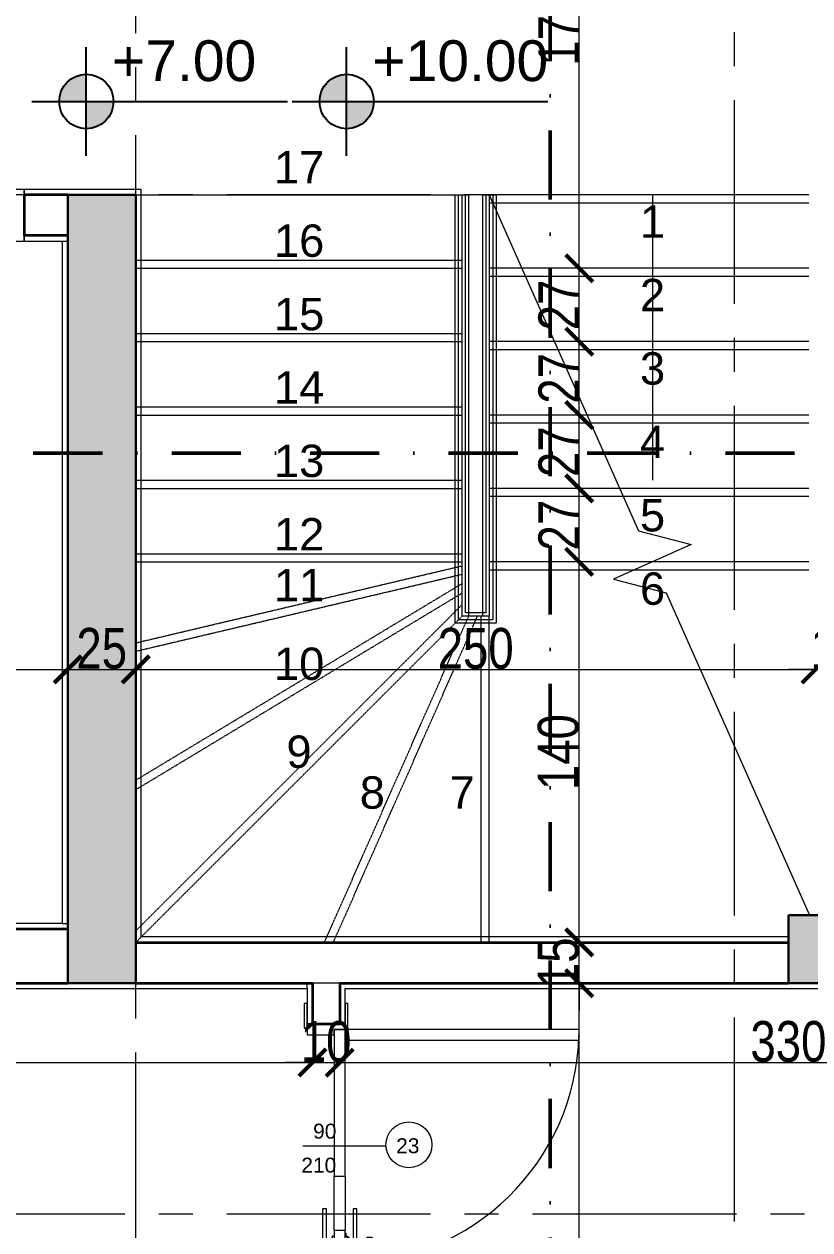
# Model space of a CAD drawing. Header units: millimetres. Extents: x 1373 to 40779, y 1939 to 6439.
# Drawn here: x 14574.4 to 14863.3, y 3835.8 to 4279.4 of the extents above; entities that cross this region are included whole.
import ezdxf

# ---------------------------------------------------------------- set-up
doc = ezdxf.new("R2010")
doc.units = ezdxf.units.MM
for name, pattern in [('DASHDOTX2', [50.8, 25.4, -12.7, 0, -12.7]), ('IMPORT-CENTER2', [112.5, 75, -12.5, 12.5, -12.5]), ('Verdeckt', [0.3, 0.2, -0.1])]:
    doc.linetypes.add(name, pattern=pattern)
for name, color, linetype, lineweight in [('A-DETL', 6, 'Continuous', 30), ('A-DETL-GENF', 92, 'Continuous', 18), ('A-DOOR', 31, 'Continuous', 18), ('A-DOOR-FRAM', 31, 'Continuous', 18), ('A-DOOR-IDEN', 31, 'Continuous', 18), ('A-FLOR-HRAL', 11, 'Continuous', 18), ('A-FLOR-HRAL-MBND', 5, 'Verdeckt', 9), ('A-WALL', 20, 'Continuous', 9), ('A-WALL-FNSH', 113, 'Continuous', 18), ('ESYA', 3, 'Continuous', 25), ('kest', 4, 'DASHDOTX2', 50), ('OLCUIC', 241, 'Continuous', 20), ('S-GRID', 252, 'IMPORT-CENTER2', 5), ('S-STRS', 31, 'Continuous', 18), ('S-STRS-ANNO', 31, 'Continuous', 18), ('S-STRS-MBND', 31, 'Verdeckt', 18)]:
    doc.layers.add(name, color=color, linetype=linetype, lineweight=lineweight)
doc.layers.add('Kot', color=7, linetype='Continuous')
doc.styles.add('50', font='arial.ttf', dxfattribs={"width": 0.8})
doc.styles.add('arial_1_18', font='arial.ttf', dxfattribs={"height": 0.2})
doc.styles.add('Arial_2', font='arial.ttf', dxfattribs={"height": 8})
doc.styles.add('Arial_4', font='arial.ttf', dxfattribs={"height": 5.5})
doc.dimstyles.new('NERGİS', dxfattribs={"dimtxt": 15, "dimasz": 10, "dimexe": 20, "dimexo": 150, "dimgap": 0, "dimtad": 1, "dimdec": 0, "dimzin": 1, "dimtxsty": '50', "dimblk": 'ARCHTICK', "dimcen": 0, "dimse1": 1, "dimse2": 1, "dimclrd": 56, "dimclrt": 56, "dimazin": 3, "dimtfac": 1, "dimtdec": 0, "dimtix": 1, "dimtmove": 2, "dimatfit": 2, "dimldrblk": 'DOTSMALL', "dimlwd": 0, "dimlwe": -1, "dimarcsym": 0})

# ---------------------------------------------------------------- blocks, each defined once
blk = doc.blocks.new('Sliding Door - 2 Panel _AUS_ - ASANSÖR-2002816-1_ NORMAL KAT')
at = {"layer": 'A-DOOR'}
for q in [(-22.29, 21.61), (-22.29, 13.12), (-13.03, 17.36)]:
    blk.add_line((-26.53, 17.36), q, dxfattribs=at)
at = {"layer": 'A-DOOR-FRAM'}
for p, q in [((-66.42, 9.5), (-70.42, 9.5)), ((-70.42, 9.5), (-70.42, -9.5)), ((-66.42, 0), (-66.42, 9.5)), ((87.58, 9.5), (83.58, 9.5)), ((83.58, 9.5), (83.58, 4)), ((87.58, -9.5), (87.58, 9.5)), ((5.83, 4), (83.58, 4)), ((5.83, 4), (5.83, 0)), ((83.58, 0), (5.83, 0)), ((83.58, 4), (83.58, 0)), ((-66.42, 0), (11.33, 0)), ((-66.42, 0), (-66.42, -4)), ((11.33, -4), (-66.42, -4)), ((-66.42, -9.5), (-66.42, -4)), ((11.33, 0), (11.33, -4)), ((83.58, 0), (83.58, -9.5)), ((-70.42, -9.5), (-66.42, -9.5)), ((83.58, -9.5), (87.58, -9.5))]:
    blk.add_line(p, q, dxfattribs=at)
blk = doc.blocks.new('_MB_KAPI_CAMLI_B - _m_kapı_90_camlı-2078664-1_ NORMAL KAT')
at = {"layer": 'A-DOOR'}
for p, q in [((-44, 93), (-48, 93)), ((-48, 93), (-48, 7)), ((-44, 7), (-44, 93)), ((28.5, 17), (28.5, 15)), ((28.5, 17), (30, 17)), ((28.5, 15), (30, 15)), ((29.5, 15), (29.5, 11.05)), ((30, 17), (31.5, 17)), ((30, 15), (31.5, 15)), ((30.5, 10), (30.5, 15)), ((31.5, 15), (31.5, 17)), ((29, 11.3), (18, 11.3)), ((18, 11.3), (18, 9.9)), ((18, 9.9), (29, 9.9)), ((29.3, 9.6), (29.3, 8.1)), ((30.7, 8.1), (30.7, 9.6)), ((-48, 7), (-44, 7)), ((6, 7), (-48, 7)), ((-48, 7), (-48, 3)), ((6, 3), (6, 7)), ((6, 7), (26, 7)), ((38, 7), (26, 7)), ((26, 7), (26, 3)), ((27, 7.3), (27, 7)), ((27, 7.3), (28.04, 7.3)), ((28, 7.8), (28, 7)), ((28.09, 7.8), (28, 7.8)), ((28.67, 7.8), (28, 7.8)), ((28.67, 7.8), (31.33, 7.8)), ((28.78, 8.1), (28.78, 7.8)), ((28.94, 8.1), (28.78, 8.1)), ((31.22, 8.1), (28.78, 8.1)), ((31.22, 8.1), (31.06, 8.1)), ((31.22, 7.8), (31.22, 8.1)), ((32, 7.8), (31.33, 7.8)), ((32, 7.8), (31.91, 7.8)), ((31.96, 7.3), (33, 7.3)), ((32, 7), (32, 7.8)), ((33, 7), (33, 7.3)), ((40, 7), (38, 7)), ((38, 3), (38, 7)), ((-48, 3), (6, 3)), ((26, 3), (6, 3)), ((29, 0.1), (18, 0.1)), ((18, 0.1), (18, -1.3)), ((26, 3), (38, 3)), ((28, 3), (28, 2.2)), ((28, 2.2), (28.67, 2.2)), ((28, 2.2), (28.09, 2.2)), ((31.33, 2.2), (28.67, 2.2)), ((28.78, 2.2), (28.78, 1.9)), ((28.78, 1.9), (31.22, 1.9)), ((28.78, 1.9), (28.94, 1.9)), ((29.3, 1.9), (29.3, 0.4)), ((30.7, 0.4), (30.7, 1.9)), ((31.06, 1.9), (31.22, 1.9)), ((31.22, 1.9), (31.22, 2.2)), ((31.33, 2.2), (32, 2.2)), ((31.91, 2.2), (32, 2.2)), ((32, 2.2), (32, 3)), ((18, -1.3), (29, -1.3))]:
    blk.add_line(p, q, dxfattribs=at)
at = {"layer": 'A-DOOR', "flags": 128}
for points in [[(30.7, 9.6), (30.7, 9.67), (30.69, 9.74), (30.69, 9.8), (30.68, 9.87), (30.67, 9.94), (30.65, 10), (30.63, 10.07), (30.61, 10.13), (30.59, 10.2), (30.57, 10.26), (30.54, 10.32), (30.51, 10.39), (30.48, 10.44), (30.44, 10.5), (30.4, 10.56), (30.36, 10.62), (30.32, 10.67), (30.28, 10.72), (30.23, 10.77), (30.18, 10.82), (30.13, 10.87), (30.08, 10.91), (30.03, 10.95), (29.97, 10.99), (29.92, 11.03), (29.86, 11.07), (29.8, 11.1), (29.74, 11.13), (29.68, 11.16), (29.62, 11.18), (29.55, 11.21), (29.49, 11.23), (29.42, 11.25), (29.36, 11.26), (29.29, 11.28), (29.22, 11.29), (29.15, 11.29), (29.09, 11.3), (29.02, 11.3), (29, 11.3)], [(29, 9.9), (29.01, 9.9), (29.02, 9.9), (29.04, 9.9), (29.05, 9.9), (29.06, 9.89), (29.07, 9.89), (29.08, 9.89), (29.09, 9.88), (29.11, 9.88), (29.12, 9.88), (29.13, 9.87), (29.14, 9.87), (29.15, 9.86), (29.16, 9.85), (29.17, 9.85), (29.18, 9.84), (29.19, 9.83), (29.2, 9.83), (29.21, 9.82), (29.22, 9.81), (29.22, 9.8), (29.23, 9.79), (29.24, 9.78), (29.25, 9.77), (29.25, 9.76), (29.26, 9.75), (29.26, 9.74), (29.27, 9.73), (29.28, 9.72), (29.28, 9.71), (29.28, 9.7), (29.29, 9.69), (29.29, 9.67), (29.29, 9.66), (29.3, 9.65), (29.3, 9.64), (29.3, 9.63), (29.3, 9.62), (29.3, 9.6), (29.3, 9.6)], [(29.19, 8.83), (29.21, 8.84), (29.23, 8.85), (29.25, 8.86), (29.27, 8.87), (29.28, 8.88), (29.3, 8.89), (29.32, 8.91)], [(30.68, 8.91), (30.7, 8.9), (30.71, 8.88), (30.73, 8.87), (30.75, 8.86), (30.77, 8.85), (30.79, 8.84), (30.8, 8.83), (30.81, 8.83)], [(28.02, 7.3), (28.04, 7.38), (28.05, 7.46), (28.07, 7.53), (28.1, 7.61)], [(28.18, 7.83), (28.22, 7.91), (28.26, 7.98), (28.3, 8.05), (28.34, 8.11), (28.38, 8.18), (28.43, 8.24), (28.48, 8.3), (28.54, 8.36), (28.59, 8.42), (28.65, 8.48), (28.71, 8.53), (28.77, 8.58), (28.84, 8.63), (28.9, 8.67), (28.97, 8.72), (29.04, 8.75), (29.11, 8.79), (29.18, 8.83), (29.19, 8.83)], [(30.81, 8.83), (30.88, 8.8), (30.95, 8.76), (31.02, 8.72), (31.09, 8.68), (31.15, 8.63), (31.22, 8.59), (31.28, 8.54), (31.34, 8.48), (31.4, 8.43), (31.46, 8.37), (31.51, 8.31), (31.56, 8.25), (31.61, 8.19), (31.66, 8.12), (31.7, 8.06), (31.74, 7.99), (31.78, 7.92), (31.81, 7.84), (31.85, 7.77)], [(31.92, 7.55), (31.94, 7.47), (31.96, 7.39), (31.98, 7.31), (31.98, 7.3)], [(29, -1.3), (29.07, -1.3), (29.14, -1.29), (29.2, -1.29), (29.27, -1.28), (29.34, -1.27), (29.4, -1.25), (29.47, -1.23), (29.53, -1.21), (29.6, -1.19), (29.66, -1.17), (29.72, -1.14), (29.79, -1.11), (29.84, -1.08), (29.9, -1.04), (29.96, -1), (30.02, -0.96), (30.07, -0.92), (30.12, -0.88), (30.17, -0.83), (30.22, -0.78), (30.27, -0.73), (30.31, -0.68), (30.35, -0.63), (30.39, -0.57), (30.43, -0.52), (30.47, -0.46), (30.5, -0.4), (30.53, -0.34), (30.56, -0.28), (30.58, -0.22), (30.61, -0.15), (30.63, -0.09), (30.65, -0.02), (30.66, 0.04), (30.68, 0.11), (30.69, 0.18), (30.69, 0.25), (30.7, 0.31), (30.7, 0.38), (30.7, 0.4)], [(29.3, 0.4), (29.3, 0.39), (29.3, 0.38), (29.3, 0.36), (29.3, 0.35), (29.29, 0.34), (29.29, 0.33), (29.29, 0.32), (29.28, 0.31), (29.28, 0.29), (29.28, 0.28), (29.27, 0.27), (29.27, 0.26), (29.26, 0.25), (29.25, 0.24), (29.25, 0.23), (29.24, 0.22), (29.23, 0.21), (29.23, 0.2), (29.22, 0.19), (29.21, 0.18), (29.2, 0.18), (29.19, 0.17), (29.18, 0.16), (29.17, 0.15), (29.16, 0.15), (29.15, 0.14), (29.14, 0.14), (29.13, 0.13), (29.12, 0.12), (29.11, 0.12), (29.1, 0.12), (29.09, 0.11), (29.07, 0.11), (29.06, 0.11), (29.05, 0.1), (29.04, 0.1), (29.03, 0.1), (29.02, 0.1), (29, 0.1), (29, 0.1)]]:
    blk.add_lwpolyline(points, dxfattribs=at)
at = {"layer": 'A-DOOR'}
blk.add_circle((-48.06, 7.77), 0.42, dxfattribs=at)
blk.add_arc((-48, 7), 86.02, 0, 88.6357, dxfattribs=at)
at = {"layer": 'A-DOOR-FRAM'}
for p, q in [((-48.5, 8), (-57.5, 8)), ((-57.5, 8), (-57.5, 7)), ((-57.5, 7), (-48.5, 7)), ((-48, 7), (-50, 7)), ((-50, 7), (-50, -7)), ((-48.5, 7), (-48.5, 8)), ((-48, 3), (-48, 7)), ((40, 7), (38, 7)), ((38, 7), (38, 3)), ((47.5, 8), (38.5, 8)), ((38.5, 8), (38.5, 7)), ((38.5, 7), (47.5, 7)), ((40, -7), (40, 7)), ((47.5, 7), (47.5, 8)), ((-46, 3), (-48, 3)), ((-46, -7), (-46, 3)), ((38, 3), (36, 3)), ((36, 3), (36, -7)), ((-48.5, -7), (-57.5, -7)), ((-57.5, -7), (-57.5, -8)), ((-57.5, -8), (-48.5, -8)), ((-50, -7), (-46, -7)), ((-48.5, -8), (-48.5, -7)), ((36, -7), (40, -7)), ((47.5, -7), (38.5, -7)), ((38.5, -7), (38.5, -8)), ((38.5, -8), (47.5, -8)), ((47.5, -8), (47.5, -7))]:
    blk.add_line(p, q, dxfattribs=at)
blk = doc.blocks.new('Railing - Railing-2095414-1_ NORMAL KAT')
at = {"layer": 'A-FLOR-HRAL'}
for p, q in [((331.81, -239.96), (336.89, -239.96)), ((333.08, -239.96), (335.62, -239.96)), ((333.08, -239.96), (335.62, -239.96)), ((335.62, -239.96), (335.62, -242.82)), ((335.62, -239.96), (335.62, -242.82)), ((336.89, -239.96), (336.89, -245.67))]:
    blk.add_line(p, q, dxfattribs=at)
at = {"layer": 'A-FLOR-HRAL-MBND'}
for p, q in [((321.81, -239.96), (326.89, -239.96)), ((321.81, -397.5), (321.81, -239.96)), ((323.08, -239.96), (325.62, -239.96)), ((323.08, -396.23), (323.08, -239.96)), ((323.08, -239.96), (325.62, -239.96)), ((323.08, -396.23), (323.08, -239.96)), ((325.62, -393.69), (325.62, -239.96)), ((325.62, -393.69), (325.62, -239.96)), ((326.89, -394.96), (326.89, -239.96)), ((331.81, -239.96), (331.81, -394.96)), ((333.08, -239.96), (333.08, -393.69)), ((333.08, -239.96), (333.08, -393.69)), ((335.62, -242.82), (335.62, -396.23)), ((335.62, -242.82), (335.62, -396.23)), ((336.89, -245.67), (336.89, -397.5)), ((333.08, -393.69), (325.62, -393.69)), ((333.08, -393.69), (325.62, -393.69)), ((336.89, -397.5), (321.81, -397.5)), ((335.62, -396.23), (323.08, -396.23)), ((335.62, -396.23), (323.08, -396.23))]:
    blk.add_line(p, q, dxfattribs=at)
blk = doc.blocks.new('emrah_2mm - emrah_2mm-1801637-1_ NORMAL KAT')
at = {"layer": 'A-DOOR-IDEN'}
blk.add_line((0.2205, 0), (-0.085, 0), dxfattribs=at)
blk.add_circle((0.3046, 0.0056), 0.0843, dxfattribs=at)
blk = doc.blocks.new('_ArchTick')
at = {"color": 0, "linetype": 'ByBlock', "const_width": 0.15}
blk.add_lwpolyline([(-0.5, -0.5), (0.5, 0.5)], dxfattribs=at)
blk = doc.blocks.new('*D17741')
at = {"layer": 'Defpoints', "color": 0, "transparency": 16777216}
for p in [(14758.52, 3926.56), (14778.52, 3926.56), (14758.52, 3238.81)]:
    blk.add_point(p, dxfattribs=at)
at = {"layer": 'OLCUIC', "color": 56, "lineweight": 0, "transparency": 16777216}
blk.add_line((14778.52, 3238.81), (14778.52, 3926.56), dxfattribs=at)
at = {"layer": 'OLCUIC', "color": 56, "lineweight": 0, "transparency": 16777216, "xscale": 10, "yscale": 10, "zscale": 10}
for p, rotation in [((14778.52, 3926.56), 90), ((14778.52, 3238.81), 270)]:
    blk.add_blockref('_ArchTick', p, dxfattribs=dict(at, rotation=rotation))
at = {"layer": 'OLCUIC', "color": 56, "transparency": 16777216, "insert": (14770.86, 3582.68), "char_height": 15, "width": 0.7968, "attachment_point": 5, "rotation": 90, "style": '50'}
blk.add_mtext('688', dxfattribs=at)
blk = doc.blocks.new('_DotSmall')
at = {"layer": 'ESYA', "color": 0, "const_width": 0.5}
blk.add_lwpolyline([(-0.0625, 0, 1), (0.0625, 0, 1)], format="xyb", close=True, dxfattribs=at)
blk = doc.blocks.new('*D17742')
at = {"layer": 'Defpoints', "color": 0, "transparency": 16777216}
for p in [(14758.52, 3941.56), (14778.52, 3941.56), (14758.52, 3926.56)]:
    blk.add_point(p, dxfattribs=at)
at = {"layer": 'OLCUIC', "color": 56, "lineweight": 0, "transparency": 16777216}
for p, q in [((14778.52, 3941.56), (14778.52, 3951.56)), ((14778.52, 3926.56), (14778.52, 3941.56)), ((14778.52, 3926.56), (14778.52, 3916.56))]:
    blk.add_line(p, q, dxfattribs=at)
at = {"layer": 'OLCUIC', "color": 56, "lineweight": 0, "transparency": 16777216, "xscale": 10, "yscale": 10, "zscale": 10}
for p, rotation in [((14778.52, 3941.56), 270), ((14778.52, 3926.56), 90)]:
    blk.add_blockref('_ArchTick', p, dxfattribs=dict(at, rotation=rotation))
at = {"layer": 'OLCUIC', "color": 56, "transparency": 16777216, "insert": (14770.86, 3934.06), "char_height": 15, "width": 1.1952, "attachment_point": 5, "rotation": 90, "style": '50'}
blk.add_mtext('15', dxfattribs=at)
blk = doc.blocks.new('*D17743')
at = {"layer": 'Defpoints', "color": 0, "transparency": 16777216}
for p in [(14758.52, 4081.56), (14778.52, 4081.56), (14758.52, 3941.56)]:
    blk.add_point(p, dxfattribs=at)
at = {"layer": 'OLCUIC', "color": 56, "lineweight": 0, "transparency": 16777216}
blk.add_line((14778.52, 3941.56), (14778.52, 4081.56), dxfattribs=at)
at = {"layer": 'OLCUIC', "color": 56, "lineweight": 0, "transparency": 16777216, "xscale": 10, "yscale": 10, "zscale": 10}
for p, rotation in [((14778.52, 4081.56), 90), ((14778.52, 3941.56), 270)]:
    blk.add_blockref('_ArchTick', p, dxfattribs=dict(at, rotation=rotation))
at = {"layer": 'OLCUIC', "color": 56, "transparency": 16777216, "insert": (14770.86, 4011.56), "char_height": 15, "width": 1.1952, "attachment_point": 5, "rotation": 90, "style": '50'}
blk.add_mtext('140', dxfattribs=at)
blk = doc.blocks.new('*D17744')
at = {"layer": 'Defpoints', "color": 0, "transparency": 16777216}
for p in [(14758.52, 4108.56), (14778.52, 4108.56), (14758.52, 4081.56)]:
    blk.add_point(p, dxfattribs=at)
at = {"layer": 'OLCUIC', "color": 56, "lineweight": 0, "transparency": 16777216}
blk.add_line((14778.52, 4081.56), (14778.52, 4108.56), dxfattribs=at)
at = {"layer": 'OLCUIC', "color": 56, "lineweight": 0, "transparency": 16777216, "xscale": 10, "yscale": 10, "zscale": 10}
for p, rotation in [((14778.52, 4108.56), 90), ((14778.52, 4081.56), 270)]:
    blk.add_blockref('_ArchTick', p, dxfattribs=dict(at, rotation=rotation))
at = {"layer": 'OLCUIC', "color": 56, "transparency": 16777216, "insert": (14770.99, 4095.06), "char_height": 15, "width": 1.1952, "attachment_point": 5, "rotation": 90, "style": '50'}
blk.add_mtext('27', dxfattribs=at)
blk = doc.blocks.new('*D17745')
at = {"layer": 'Defpoints', "color": 0, "transparency": 16777216}
for p in [(14758.52, 4135.56), (14778.52, 4135.56), (14758.52, 4108.56)]:
    blk.add_point(p, dxfattribs=at)
at = {"layer": 'OLCUIC', "color": 56, "lineweight": 0, "transparency": 16777216}
blk.add_line((14778.52, 4108.56), (14778.52, 4135.56), dxfattribs=at)
at = {"layer": 'OLCUIC', "color": 56, "lineweight": 0, "transparency": 16777216, "xscale": 10, "yscale": 10, "zscale": 10}
for p, rotation in [((14778.52, 4135.56), 90), ((14778.52, 4108.56), 270)]:
    blk.add_blockref('_ArchTick', p, dxfattribs=dict(at, rotation=rotation))
at = {"layer": 'OLCUIC', "color": 56, "transparency": 16777216, "insert": (14770.99, 4122.06), "char_height": 15, "width": 1.1952, "attachment_point": 5, "rotation": 90, "style": '50'}
blk.add_mtext('27', dxfattribs=at)
blk = doc.blocks.new('*D17746')
at = {"layer": 'Defpoints', "color": 0, "transparency": 16777216}
for p in [(14758.52, 4162.56), (14778.52, 4162.56), (14758.52, 4135.56)]:
    blk.add_point(p, dxfattribs=at)
at = {"layer": 'OLCUIC', "color": 56, "lineweight": 0, "transparency": 16777216}
blk.add_line((14778.52, 4135.56), (14778.52, 4162.56), dxfattribs=at)
at = {"layer": 'OLCUIC', "color": 56, "lineweight": 0, "transparency": 16777216, "xscale": 10, "yscale": 10, "zscale": 10}
for p, rotation in [((14778.52, 4162.56), 90), ((14778.52, 4135.56), 270)]:
    blk.add_blockref('_ArchTick', p, dxfattribs=dict(at, rotation=rotation))
at = {"layer": 'OLCUIC', "color": 56, "transparency": 16777216, "insert": (14770.99, 4149.06), "char_height": 15, "width": 1.1952, "attachment_point": 5, "rotation": 90, "style": '50'}
blk.add_mtext('27', dxfattribs=at)
blk = doc.blocks.new('*D17747')
at = {"layer": 'Defpoints', "color": 0, "transparency": 16777216}
for p in [(14758.52, 4189.56), (14778.52, 4189.56), (14758.52, 4162.56)]:
    blk.add_point(p, dxfattribs=at)
at = {"layer": 'OLCUIC', "color": 56, "lineweight": 0, "transparency": 16777216}
blk.add_line((14778.52, 4162.56), (14778.52, 4189.56), dxfattribs=at)
at = {"layer": 'OLCUIC', "color": 56, "lineweight": 0, "transparency": 16777216, "xscale": 10, "yscale": 10, "zscale": 10}
for p, rotation in [((14778.52, 4189.56), 90), ((14778.52, 4162.56), 270)]:
    blk.add_blockref('_ArchTick', p, dxfattribs=dict(at, rotation=rotation))
at = {"layer": 'OLCUIC', "color": 56, "transparency": 16777216, "insert": (14770.99, 4176.06), "char_height": 15, "width": 1.1952, "attachment_point": 5, "rotation": 90, "style": '50'}
blk.add_mtext('27', dxfattribs=at)
blk = doc.blocks.new('*D17748')
at = {"layer": 'Defpoints', "color": 0, "transparency": 16777216}
for p in [(14758.52, 4366.56), (14778.52, 4366.56), (14758.52, 4189.56)]:
    blk.add_point(p, dxfattribs=at)
at = {"layer": 'OLCUIC', "color": 56, "lineweight": 0, "transparency": 16777216}
blk.add_line((14778.52, 4189.56), (14778.52, 4366.56), dxfattribs=at)
at = {"layer": 'OLCUIC', "color": 56, "lineweight": 0, "transparency": 16777216, "xscale": 10, "yscale": 10, "zscale": 10}
for p, rotation in [((14778.52, 4366.56), 90), ((14778.52, 4189.56), 270)]:
    blk.add_blockref('_ArchTick', p, dxfattribs=dict(at, rotation=rotation))
at = {"layer": 'OLCUIC', "color": 56, "transparency": 16777216, "insert": (14770.99, 4278.06), "char_height": 15, "width": 1.1952, "attachment_point": 5, "rotation": 90, "style": '50'}
blk.add_mtext('177', dxfattribs=at)
blk = doc.blocks.new('*D17854')
at = {"layer": 'Defpoints', "color": 0, "transparency": 16777216}
for p in [(14400.42, 4061.98), (14590.42, 4061.98), (14590.42, 4041.98)]:
    blk.add_point(p, dxfattribs=at)
at = {"layer": 'OLCUIC', "color": 56, "lineweight": 0, "transparency": 16777216}
blk.add_line((14400.42, 4041.98), (14590.42, 4041.98), dxfattribs=at)
at = {"layer": 'OLCUIC', "color": 56, "lineweight": 0, "transparency": 16777216, "xscale": 10, "yscale": 10, "zscale": 10, "rotation": 180}
blk.add_blockref('_ArchTick', (14400.42, 4041.98), dxfattribs=at)
at = {"layer": 'OLCUIC', "color": 56, "lineweight": 0, "transparency": 16777216, "xscale": 10, "yscale": 10, "zscale": 10}
blk.add_blockref('_ArchTick', (14590.42, 4041.98), dxfattribs=at)
at = {"layer": 'OLCUIC', "color": 56, "transparency": 16777216, "insert": (14495.42, 4049.64), "char_height": 15, "width": 1.1952, "attachment_point": 5, "style": '50'}
blk.add_mtext('190', dxfattribs=at)
blk = doc.blocks.new('*D17855')
at = {"layer": 'Defpoints', "color": 0, "transparency": 16777216}
for p in [(14590.42, 4061.98), (14615.42, 4061.98), (14615.42, 4041.98)]:
    blk.add_point(p, dxfattribs=at)
at = {"layer": 'OLCUIC', "color": 56, "lineweight": 0, "transparency": 16777216}
blk.add_line((14590.42, 4041.98), (14615.42, 4041.98), dxfattribs=at)
at = {"layer": 'OLCUIC', "color": 56, "lineweight": 0, "transparency": 16777216, "xscale": 10, "yscale": 10, "zscale": 10, "rotation": 180}
blk.add_blockref('_ArchTick', (14590.42, 4041.98), dxfattribs=at)
at = {"layer": 'OLCUIC', "color": 56, "lineweight": 0, "transparency": 16777216, "xscale": 10, "yscale": 10, "zscale": 10}
blk.add_blockref('_ArchTick', (14615.42, 4041.98), dxfattribs=at)
at = {"layer": 'OLCUIC', "color": 56, "transparency": 16777216, "insert": (14602.92, 4049.64), "char_height": 15, "width": 0.7968, "attachment_point": 5, "style": '50'}
blk.add_mtext('25', dxfattribs=at)
blk = doc.blocks.new('*D17856')
at = {"layer": 'Defpoints', "color": 0, "transparency": 16777216}
for p in [(14615.42, 4061.98), (14865.42, 4061.98), (14865.42, 4041.98)]:
    blk.add_point(p, dxfattribs=at)
at = {"layer": 'OLCUIC', "color": 56, "lineweight": 0, "transparency": 16777216}
blk.add_line((14615.42, 4041.98), (14865.42, 4041.98), dxfattribs=at)
at = {"layer": 'OLCUIC', "color": 56, "lineweight": 0, "transparency": 16777216, "xscale": 10, "yscale": 10, "zscale": 10, "rotation": 180}
blk.add_blockref('_ArchTick', (14615.42, 4041.98), dxfattribs=at)
at = {"layer": 'OLCUIC', "color": 56, "lineweight": 0, "transparency": 16777216, "xscale": 10, "yscale": 10, "zscale": 10}
blk.add_blockref('_ArchTick', (14865.42, 4041.98), dxfattribs=at)
at = {"layer": 'OLCUIC', "color": 56, "transparency": 16777216, "insert": (14740.42, 4049.64), "char_height": 15, "width": 1.1952, "attachment_point": 5, "style": '50'}
blk.add_mtext('250', dxfattribs=at)
blk = doc.blocks.new('*D17857')
at = {"layer": 'Defpoints', "color": 0, "transparency": 16777216}
for p in [(14865.42, 4061.98), (14880.42, 4061.98), (14880.42, 4041.98)]:
    blk.add_point(p, dxfattribs=at)
at = {"layer": 'OLCUIC', "color": 56, "lineweight": 0, "transparency": 16777216}
for p, q in [((14865.42, 4041.98), (14855.42, 4041.98)), ((14865.42, 4041.98), (14880.42, 4041.98)), ((14880.42, 4041.98), (14890.42, 4041.98))]:
    blk.add_line(p, q, dxfattribs=at)
at = {"layer": 'OLCUIC', "color": 56, "lineweight": 0, "transparency": 16777216, "xscale": 10, "yscale": 10, "zscale": 10}
blk.add_blockref('_ArchTick', (14865.42, 4041.98), dxfattribs=at)
at = {"layer": 'OLCUIC', "color": 56, "lineweight": 0, "transparency": 16777216, "xscale": 10, "yscale": 10, "zscale": 10, "rotation": 180}
blk.add_blockref('_ArchTick', (14880.42, 4041.98), dxfattribs=at)
at = {"layer": 'OLCUIC', "color": 56, "transparency": 16777216, "insert": (14872.92, 4049.64), "char_height": 15, "width": 0.7968, "attachment_point": 5, "style": '50'}
blk.add_mtext('15', dxfattribs=at)
blk = doc.blocks.new('*D18059')
at = {"layer": 'Defpoints', "color": 0, "transparency": 16777216}
for p in [(14680.42, 3911.56), (14095.42, 3897.37), (14680.42, 3897.37)]:
    blk.add_point(p, dxfattribs=at)
at = {"layer": 'OLCUIC', "color": 56, "lineweight": 0, "transparency": 16777216}
blk.add_line((14095.42, 3897.37), (14680.42, 3897.37), dxfattribs=at)
at = {"layer": 'OLCUIC', "color": 56, "lineweight": 0, "transparency": 16777216, "xscale": 10, "yscale": 10, "zscale": 10, "rotation": 180}
blk.add_blockref('_ArchTick', (14095.42, 3897.37), dxfattribs=at)
at = {"layer": 'OLCUIC', "color": 56, "lineweight": 0, "transparency": 16777216, "xscale": 10, "yscale": 10, "zscale": 10}
blk.add_blockref('_ArchTick', (14680.42, 3897.37), dxfattribs=at)
at = {"layer": 'OLCUIC', "color": 56, "transparency": 16777216, "insert": (14387.92, 3905.03), "char_height": 15, "attachment_point": 5, "style": '50'}
blk.add_mtext('585', dxfattribs=at)
blk = doc.blocks.new('*D18060')
at = {"layer": 'Defpoints', "color": 0, "transparency": 16777216}
for p in [(14680.42, 3911.56), (14690.42, 3911.56), (14690.42, 3897.37)]:
    blk.add_point(p, dxfattribs=at)
at = {"layer": 'OLCUIC', "color": 56, "lineweight": 0, "transparency": 16777216}
for p, q in [((14680.42, 3897.37), (14670.42, 3897.37)), ((14680.42, 3897.37), (14690.42, 3897.37)), ((14690.42, 3897.37), (14700.42, 3897.37))]:
    blk.add_line(p, q, dxfattribs=at)
at = {"layer": 'OLCUIC', "color": 56, "lineweight": 0, "transparency": 16777216, "xscale": 10, "yscale": 10, "zscale": 10}
blk.add_blockref('_ArchTick', (14680.42, 3897.37), dxfattribs=at)
at = {"layer": 'OLCUIC', "color": 56, "lineweight": 0, "transparency": 16777216, "xscale": 10, "yscale": 10, "zscale": 10, "rotation": 180}
blk.add_blockref('_ArchTick', (14690.42, 3897.37), dxfattribs=at)
at = {"layer": 'OLCUIC', "color": 56, "transparency": 16777216, "insert": (14685.42, 3905.03), "char_height": 15, "attachment_point": 5, "style": '50'}
blk.add_mtext('10', dxfattribs=at)
blk = doc.blocks.new('*D18061')
at = {"layer": 'Defpoints', "color": 0, "transparency": 16777216}
for p in [(14690.42, 3911.56), (15020.42, 3897.37), (15020.42, 3897.37)]:
    blk.add_point(p, dxfattribs=at)
at = {"layer": 'OLCUIC', "color": 56, "lineweight": 0, "transparency": 16777216}
blk.add_line((14690.42, 3897.37), (15020.42, 3897.37), dxfattribs=at)
at = {"layer": 'OLCUIC', "color": 56, "lineweight": 0, "transparency": 16777216, "xscale": 10, "yscale": 10, "zscale": 10, "rotation": 180}
blk.add_blockref('_ArchTick', (14690.42, 3897.37), dxfattribs=at)
at = {"layer": 'OLCUIC', "color": 56, "lineweight": 0, "transparency": 16777216, "xscale": 10, "yscale": 10, "zscale": 10}
blk.add_blockref('_ArchTick', (15020.42, 3897.37), dxfattribs=at)
at = {"layer": 'OLCUIC', "color": 56, "transparency": 16777216, "insert": (14855.42, 3905.04), "char_height": 15, "attachment_point": 5, "style": '50'}
blk.add_mtext('330', dxfattribs=at)
blk = doc.blocks.new('KESİT')
at = {"layer": 'kest'}
for p, q in [((14767.84, 2942.37), (14767.85, 5394.21)), ((12999.87, 4121.54), (15977.83, 4121.54))]:
    blk.add_line(p, q, dxfattribs=at)
blk = doc.blocks.new('A$C4284477e')
at = {"layer": 'kest', "linetype": 'ByBlock', "transparency": 33554687}
h = blk.add_hatch(color=8, dxfattribs=at)
h.dxf.hatch_style = 1
h.paths.add_polyline_path([(20, 30, 0.414214), (10, 20), (20, 20)])
h.paths.add_polyline_path([(20, 20), (20, 10, 0.414214), (30, 20)])
at = {"layer": 'Kot', "color": 30, "linetype": 'Continuous', "lineweight": -3, "true_color": 0xf26722}
for points in [[(20, 0), (20, 40)], [(0, 20), (40, 20)], [(40, 20), (94.03, 20)]]:
    blk.add_lwpolyline(points, dxfattribs=at)
blk.add_circle((20, 20), 10, dxfattribs=at)

msp = doc.modelspace()

# ---------------------------------------------------------------- hatches: boundary and pattern name
at = {"layer": 'A-DETL-GENF'}
h = msp.add_hatch(dxfattribs=at)
h.set_pattern_fill('FP_21', color=153, style=0, pattern_type=2)
h.set_pattern_definition([(45, (14411.07, 4456.518), (-17.9605, 17.9605), []), (45, (14429.03, 4456.518), (-17.9605, 17.9605), [12.7, -12.7])])
h.paths.add_polyline_path([(13955.42, 3375.28), (13955.42, 3445.28), (13920.42, 3445.28), (13920.42, 3375.28)])
h.paths.add_polyline_path([(15523.4, 3375.28), (15523.4, 3410.28), (15453.4, 3410.28), (15453.4, 3375.28), (15464.63, 3375.28)])
h.paths.add_polyline_path([(13405.71, 3375.28), (13475.71, 3375.28), (13475.71, 3410.28), (13405.71, 3410.28)])
h.paths.add_polyline_path([(14475.42, 3375.28), (14475.42, 3445.28), (14440.42, 3445.28), (14440.42, 3375.28)])
h.paths.add_polyline_path([(15010.42, 3375.28), (15045.42, 3375.28), (15045.42, 3445.28), (15010.42, 3445.28)])
h.paths.add_polyline_path([(15502.98, 3841.56), (15501.44, 3876.56), (15431.44, 3876.56), (15431.44, 3841.56), (15464.63, 3841.56)])
h.paths.add_polyline_path([(15045.42, 3841.56), (15045.42, 3951.56), (14855.42, 3951.56), (14855.42, 3926.56), (15020.42, 3926.56), (15020.42, 3841.56)])
h.paths.add_polyline_path([(13950.42, 3841.56), (13950.42, 3951.56), (13920.42, 3951.56), (13920.42, 3841.56)])
h.paths.add_polyline_path([(13405.71, 3841.56), (13475.71, 3841.56), (13475.71, 3876.56), (13405.71, 3876.56)])
h.paths.add_polyline_path([(14615.42, 3926.56), (14615.42, 4216.56), (14590.42, 4216.56), (14590.42, 3926.56)])
h.paths.add_polyline_path([(14434.13, 3926.56), (14465.42, 3926.56), (14465.42, 3951.56), (14400.42, 3951.56), (14400.42, 4216.56), (14375.42, 4216.56), (14375.42, 3926.56)])
h.paths.add_polyline_path([(15479.98, 4366.56), (15478.45, 4401.56), (15408.45, 4401.56), (15408.45, 4366.56), (15464.63, 4366.56)])
h.paths.add_polyline_path([(14880.42, 4366.56), (14880.42, 4401.56), (14810.42, 4401.56), (14810.42, 4366.56), (14820.57, 4366.56)])
h.paths.add_polyline_path([(14480.42, 4366.56), (14480.42, 4401.56), (14375.42, 4401.56), (14375.42, 4366.56), (14434.13, 4366.56)])
h.paths.add_polyline_path([(13967.42, 4366.56), (13967.42, 4391.56), (13817.42, 4391.56), (13817.42, 4366.56), (13918.88, 4366.56)])
h.paths.add_polyline_path([(13475.71, 4366.56), (13475.71, 4401.56), (13405.71, 4401.56), (13405.71, 4366.56)])
h.paths.add_polyline_path([(13440.71, 4821.52), (13440.71, 4891.52), (13405.71, 4891.52), (13405.71, 4821.52)])
h.paths.add_polyline_path([(13852.42, 4829.38), (13852.42, 4900.05), (13817.42, 4899.38), (13817.42, 4829.38)])
h.paths.add_polyline_path([(14445.49, 4841.77), (14480.49, 4841.77), (14480.49, 4913.29), (14445.49, 4911.77), (14445.49, 4889.6)])
h.paths.add_polyline_path([(14835.42, 4857.21), (14835.42, 4928.73), (14800.49, 4927.21), (14800.49, 4857.21)])
h.paths.add_polyline_path([(15454.18, 4884.14), (15454.18, 4955.66), (15419.18, 4954.14), (15419.18, 4884.14)])

# ---------------------------------------------------------------- linework, layer by layer
at = {"layer": 'A-DETL'}
for p, q in [((14590.42, 4216.56), (14590.42, 3926.56)), ((14615.42, 4216.56), (14590.42, 4216.56)), ((14615.42, 3926.56), (14615.42, 4216.56)), ((15045.42, 3951.56), (14855.42, 3951.56)), ((14855.42, 3926.56), (14855.42, 3951.56)), ((14590.42, 3926.56), (14615.42, 3926.56)), ((14855.42, 3926.56), (15020.42, 3926.56))]:
    msp.add_line(p, q, dxfattribs=at)
at = {"layer": 'A-WALL', "lineweight": 35}
for p, q in [((14574.42, 4216.56), (14574.42, 4201.56)), ((14590.42, 4216.56), (14574.42, 4216.56)), ((14590.42, 4201.56), (14574.42, 4201.56)), ((14465.42, 3946.56), (14590.42, 3946.56)), ((14615.42, 3941.56), (14855.42, 3941.56)), ((14465.42, 3926.56), (14590.42, 3926.56)), ((14615.42, 3926.56), (14680.42, 3926.56)), ((14680.42, 3926.56), (14680.42, 3911.56)), ((14690.42, 3926.56), (14690.42, 3911.56)), ((14690.42, 3926.56), (14855.42, 3926.56)), ((14680.42, 3911.56), (14690.42, 3911.56))]:
    msp.add_line(p, q, dxfattribs=at)
at = {"layer": 'A-WALL'}
for p, q in [((14615.42, 4216.56), (14617.42, 4216.56)), ((14588.42, 4199.56), (14590.42, 4199.56)), ((14588.42, 3948.56), (14590.42, 3948.56)), ((14678.42, 3924.56), (14678.42, 3926.56))]:
    msp.add_line(p, q, dxfattribs=at)
at = {"layer": 'A-WALL-FNSH', "color": 7, "lineweight": 9}
for p, q in [((14617.42, 4218.56), (14574.42, 4218.56)), ((14574.42, 4218.56), (14574.42, 4216.56)), ((14617.42, 3943.56), (14617.42, 4218.56)), ((14574.42, 4201.56), (14574.42, 4199.56)), ((14574.42, 4199.56), (14588.42, 4199.56)), ((14588.42, 4199.56), (14588.42, 3948.56)), ((14588.42, 3948.56), (14465.42, 3948.56)), ((14855.42, 3943.56), (14617.42, 3943.56)), ((14213.42, 3924.56), (14678.42, 3924.56)), ((14678.42, 3924.56), (14678.42, 3911.56)), ((14692.42, 3924.56), (14867.42, 3924.56)), ((14692.42, 3911.56), (14692.42, 3924.56)), ((14678.42, 3911.56), (14680.42, 3911.56)), ((14690.42, 3911.56), (14692.42, 3911.56))]:
    msp.add_line(p, q, dxfattribs=at)
at = {"layer": 'S-GRID', "lineweight": 18}
for p, q in [((14615.42, 2926.07), (14615.42, 5376.43)), ((14835.42, 5376.43), (14835.42, 2926.07)), ((15961.37, 4216.56), (12987.74, 4216.56)), ((15961.37, 3926.56), (12987.74, 3926.56)), ((15961.37, 3841.56), (12987.74, 3841.56))]:
    msp.add_line(p, q, dxfattribs=at)
at = {"layer": 'S-STRS'}
for p, q in [((14862.88, 4216.56), (14745.42, 4216.56)), ((14862.88, 4189.56), (14757.42, 4189.56)), ((14862.88, 4162.56), (14769.42, 4162.56)), ((14862.88, 4135.56), (14781.42, 4135.56)), ((14862.88, 4108.56), (14793.42, 4108.56)), ((14862.88, 4081.56), (14805.42, 4081.56))]:
    msp.add_line(p, q, dxfattribs=at)
at = {"layer": 'S-STRS', "linetype": 'Verdeckt'}
for p, q in [((14862.88, 4213.56), (14746.75, 4213.56)), ((14862.88, 4186.56), (14758.75, 4186.56)), ((14862.88, 4159.56), (14770.75, 4159.56)), ((14862.88, 4132.56), (14782.75, 4132.56)), ((14862.88, 4105.56), (14794.75, 4105.56)), ((14862.88, 4078.56), (14798.67, 4078.56))]:
    msp.add_line(p, q, dxfattribs=at)
at = {"layer": 'S-STRS-ANNO'}
for p, q in [((14805.42, 4216.56), (14805.42, 4189.56)), ((14805.42, 4189.56), (14805.42, 4162.56)), ((14805.42, 4162.56), (14805.42, 4135.56)), ((14805.42, 4135.56), (14805.42, 4111.56))]:
    msp.add_line(p, q, dxfattribs=at)
at = {"layer": 'S-STRS-MBND'}
for p, q in [((14615.42, 4216.56), (14735.42, 4216.56)), ((14735.42, 4061.56), (14735.42, 4216.56)), ((14745.42, 4216.56), (14745.42, 4061.56)), ((14746.75, 4213.56), (14745.42, 4213.56)), ((14615.42, 4192.56), (14735.42, 4192.56)), ((14615.42, 4189.56), (14735.42, 4189.56)), ((14757.42, 4189.56), (14745.42, 4189.56)), ((14758.75, 4186.56), (14745.42, 4186.56)), ((14615.42, 4165.56), (14735.42, 4165.56)), ((14615.42, 4162.56), (14735.42, 4162.56)), ((14769.42, 4162.56), (14745.42, 4162.56)), ((14770.75, 4159.56), (14745.42, 4159.56)), ((14615.42, 4138.56), (14735.42, 4138.56)), ((14615.42, 4135.56), (14735.42, 4135.56)), ((14781.42, 4135.56), (14745.42, 4135.56)), ((14782.75, 4132.56), (14745.42, 4132.56)), ((14615.42, 4111.56), (14735.42, 4111.56)), ((14615.42, 4108.56), (14735.42, 4108.56)), ((14793.42, 4108.56), (14745.42, 4108.56)), ((14794.75, 4105.56), (14745.42, 4105.56)), ((14615.42, 4084.56), (14735.42, 4084.56)), ((14615.42, 4081.56), (14735.42, 4081.56)), ((14805.42, 4081.56), (14745.42, 4081.56)), ((14615.42, 4051.76), (14735.42, 4080.1)), ((14615.42, 4048.68), (14735.42, 4077.01)), ((14798.67, 4078.56), (14745.42, 4078.56)), ((14615.42, 4001.24), (14735.42, 4073.58)), ((14615.42, 3997.74), (14735.42, 4070.08)), ((14615.42, 3945.8), (14735.42, 4065.8)), ((14615.42, 3941.56), (14735.42, 4061.56)), ((14684.81, 3941.56), (14737.81, 4061.56)), ((14688.09, 3941.56), (14741.09, 4061.56)), ((14745.42, 4061.56), (14735.42, 4061.56)), ((14742.42, 3941.56), (14742.42, 4061.56)), ((14745.42, 3941.56), (14745.42, 4061.56)), ((14855.42, 3941.56), (14615.42, 3941.56))]:
    msp.add_line(p, q, dxfattribs=at)
at = {"layer": 'S-STRS-MBND', "linetype": 'Continuous'}
for p, q in [((14745.42, 4216.56), (14800.34, 4092.98)), ((14800.34, 4092.98), (14819.7, 4087.91)), ((14819.7, 4087.91), (14791.14, 4075.21)), ((14791.14, 4075.21), (14810.5, 4070.14)), ((14810.5, 4070.14), (14863.2, 3951.56))]:
    msp.add_line(p, q, dxfattribs=at)

# ---------------------------------------------------------------- block references
at = {"layer": 'A-DETL'}
msp.add_blockref('KESİT', (0, 0), dxfattribs=at)
at = {"layer": 'A-DOOR'}
for name, p, rotation in [('Sliding Door - 2 Panel _AUS_ - ASANSÖR-2002816-1_ NORMAL KAT', (14504, 4209.06), 180), ('_MB_KAPI_CAMLI_B - _m_kapı_90_camlı-2078664-1_ NORMAL KAT', (14685.42, 3861.56), 269.9999999999999)]:
    msp.add_blockref(name, p, dxfattribs=dict(at, rotation=rotation))
at = {"layer": 'A-DOOR-IDEN', "xscale": 99.99999999999993, "yscale": 99.99999999999993, "zscale": 99.99999999999993}
msp.add_blockref('emrah_2mm - emrah_2mm-1801637-1_ NORMAL KAT', (14685.42, 3866.56), dxfattribs=at)
at = {"layer": 'A-FLOR-HRAL-MBND'}
msp.add_blockref('Railing - Railing-2095414-1_ NORMAL KAT', (14411.07, 4456.52), dxfattribs=at)
at = {"layer": 'kest', "linetype": 'ByBlock'}
for p in [(14577.26, 4230.91), (14672.98, 4230.91)]:
    msp.add_blockref('A$C4284477e', p, dxfattribs=at)

# ---------------------------------------------------------------- texts
at = {"layer": 'A-DOOR-IDEN', "char_height": 5.5, "attachment_point": 1, "style": 'Arial_4'}
for s, insert, width in [('90', (14680.66, 3874.89), 9.6202), ('23', (14711.19, 3869.52), 9.6202), ('210', (14676.32, 3862.38), 14.4304)]:
    msp.add_mtext(s, dxfattribs=dict(at, insert=insert, width=width))
at = {"layer": 'Kot', "color": 2, "linetype": 'Continuous', "lineweight": -3, "style": 'arial_1_18'}
for s, p in [('+7.00', (14606.71, 4258.41)), ('+10.00', (14702.43, 4258.41))]:
    msp.add_text(s, height=15, dxfattribs=at).set_placement(p)
at = {"layer": 'S-STRS-ANNO', "attachment_point": 1, "line_spacing_factor": 0.941778, "style": 'Arial_2'}
for s, insert, char_height, width in [('17', (14666.26, 4232.67), 11.906, 21.9776), ('\\fArial|b0|i0|c162|p34|;1', (14800.84, 4212.67), 11.9062, 10.9888), ('16', (14666.26, 4205.67), 11.906, 21.9776), ('\\fArial|b0|i0|c162|p34|;2', (14800.84, 4185.67), 11.9062, 10.9888), ('15', (14666.26, 4178.67), 11.906, 21.9776), ('\\fArial|b0|i0|c162|p34|;3', (14800.84, 4158.67), 11.9062, 10.9888), ('14', (14666.26, 4151.67), 11.906, 21.9776), ('\\fArial|b0|i0|c162|p34|;4', (14800.84, 4131.67), 11.9062, 10.9888), ('13', (14666.26, 4124.67), 11.906, 21.9776), ('\\fArial|b0|i0|c162|p34|;5', (14800.84, 4104.67), 11.9062, 10.9888), ('12', (14666.26, 4097.67), 11.906, 21.9776), ('11', (14666.26, 4078.96), 11.906, 21.9776), ('\\fArial|b0|i0|c162|p34|;6', (14800.84, 4077.67), 11.9062, 10.9888), ('10', (14666.26, 4050.02), 11.906, 21.9776), ('\\fArial|b0|i0|c162|p34|;9', (14670.84, 4017.67), 11.9062, 10.9888), ('\\fArial|b0|i0|c162|p34|;8', (14697.8, 4002.67), 11.9062, 10.9888), ('\\fArial|b0|i0|c162|p34|;7', (14730.84, 4002.67), 11.9062, 10.9888)]:
    msp.add_mtext(s, dxfattribs=dict(at, insert=insert, char_height=char_height, width=width))

# ---------------------------------------------------------------- dimensions: what is measured, and where the dimension line sits
at = {"layer": 'OLCUIC'}
for base, p1, p2, picture, middle in [((14778.52, 4366.56), (14758.52, 4189.56), (14758.52, 4366.56), '*D17748', (14770.99, 4278.06)), ((14778.52, 4189.56), (14758.52, 4162.56), (14758.52, 4189.56), '*D17747', (14770.99, 4176.06)), ((14778.52, 4162.56), (14758.52, 4135.56), (14758.52, 4162.56), '*D17746', (14770.99, 4149.06)), ((14778.52, 4135.56), (14758.52, 4108.56), (14758.52, 4135.56), '*D17745', (14770.99, 4122.06)), ((14778.52, 4108.56), (14758.52, 4081.56), (14758.52, 4108.56), '*D17744', (14770.99, 4095.06)), ((14778.52, 4081.56), (14758.52, 3941.56), (14758.52, 4081.56), '*D17743', (14770.86, 4011.56)), ((14778.52, 3941.56), (14758.52, 3926.56), (14758.52, 3941.56), '*D17742', (14770.86, 3934.06)), ((14778.52, 3926.56), (14758.52, 3238.81), (14758.52, 3926.56), '*D17741', (14770.86, 3582.68))]:
    dim = msp.add_linear_dim(base=base, p1=p1, p2=p2, angle=90, dimstyle='NERGİS', dxfattribs=at)
    dim.commit()
    dim.dimension.update_dxf_attribs({"geometry": picture, "text_midpoint": middle})
for base, p1, p2, picture, middle in [((14590.42, 4041.98), (14400.42, 4061.98), (14590.42, 4061.98), '*D17854', (14495.42, 4049.64)), ((14615.42, 4041.98), (14590.42, 4061.98), (14615.42, 4061.98), '*D17855', (14602.92, 4049.64)), ((14865.42, 4041.98), (14615.42, 4061.98), (14865.42, 4061.98), '*D17856', (14740.42, 4049.64)), ((14880.42, 4041.98), (14865.42, 4061.98), (14880.42, 4061.98), '*D17857', (14872.92, 4049.64)), ((14680.42, 3897.37), (14095.42, 3897.37), (14680.42, 3911.56), '*D18059', (14387.92, 3905.03)), ((14690.42, 3897.37), (14680.42, 3911.56), (14690.42, 3911.56), '*D18060', (14685.42, 3905.03)), ((15020.42, 3897.37), (14690.42, 3911.56), (15020.42, 3897.37), '*D18061', (14855.42, 3905.04))]:
    dim = msp.add_linear_dim(base=base, p1=p1, p2=p2, dimstyle='NERGİS', dxfattribs=at)
    dim.commit()
    dim.dimension.update_dxf_attribs({"geometry": picture, "text_midpoint": middle})

doc.saveas('drawing.dxf')
